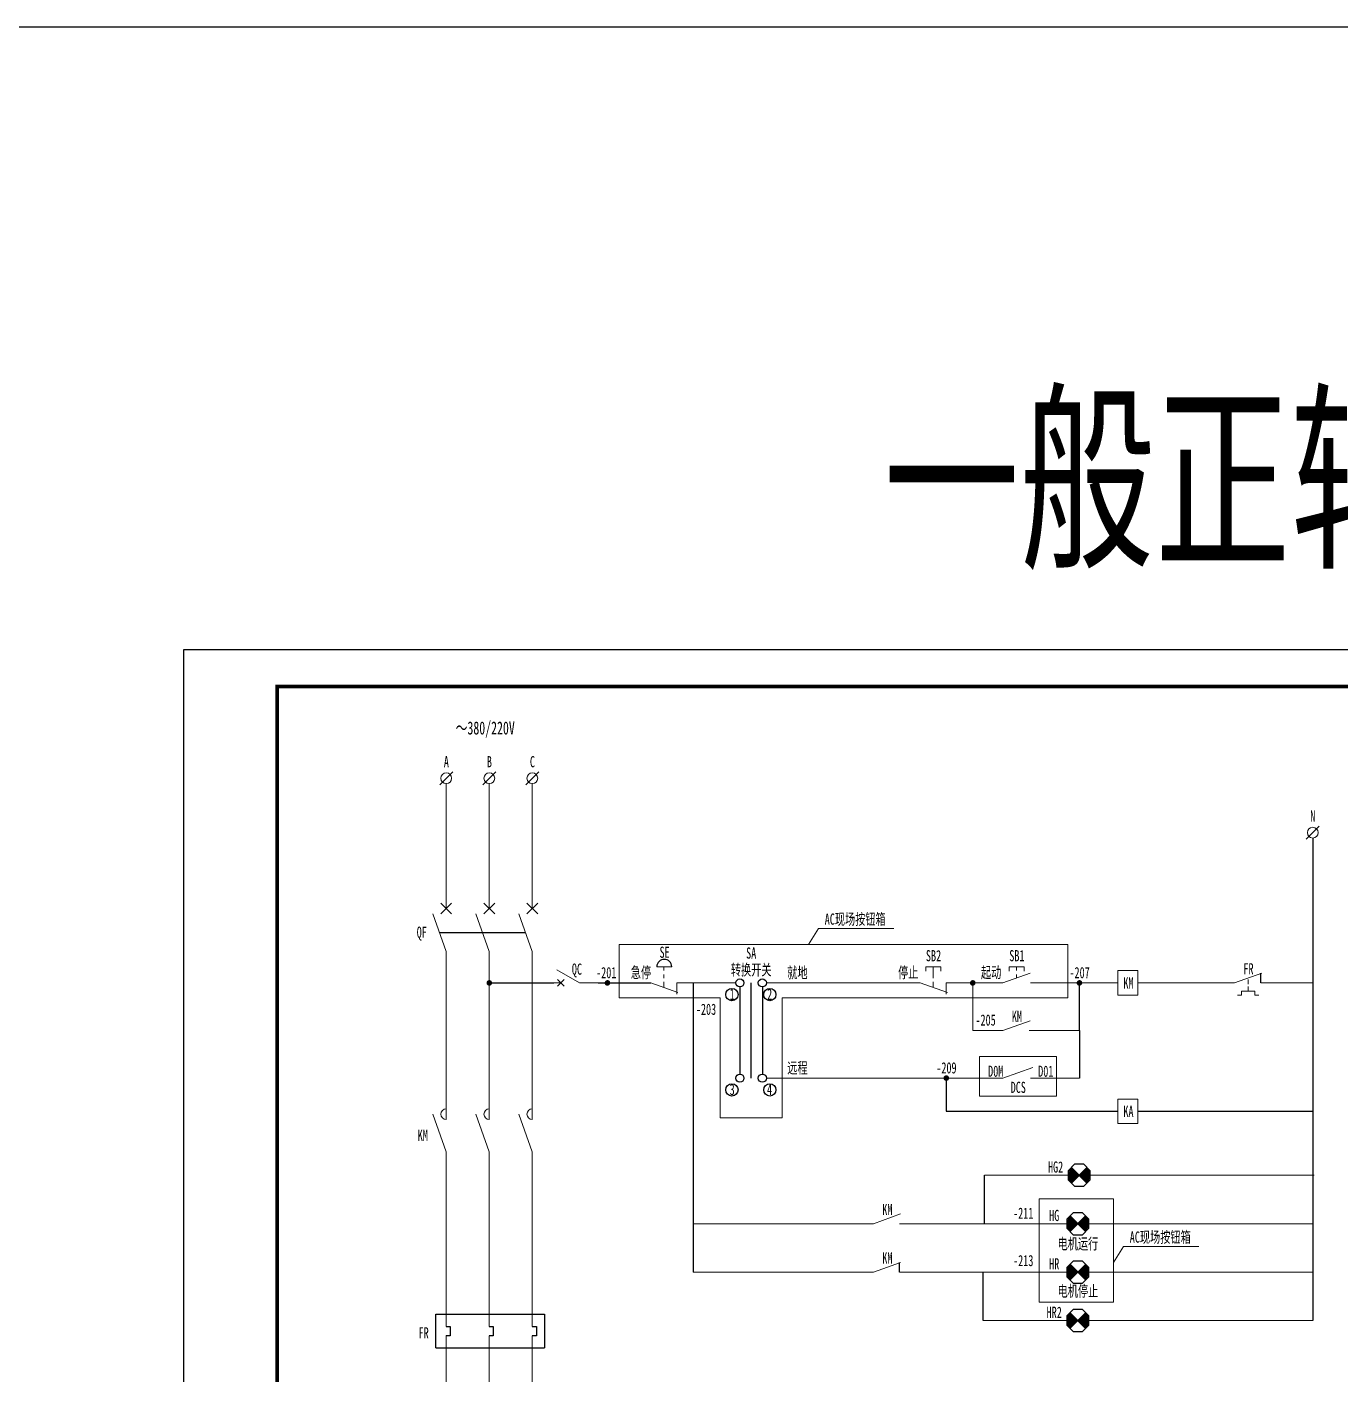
# Model space of a CAD drawing. Header units: millimetres. Extents: x 257344 to 1270023, y 272924 to 540726.
# Drawn here: x 1050194 to 1085439, y 306758 to 342924 of the extents above; entities that cross this region are included whole.
import ezdxf
from ezdxf.enums import TextEntityAlignment as Align

# ---------------------------------------------------------------- set-up
doc = ezdxf.new("R2010")
doc.units = ezdxf.units.MM
doc.linetypes.add('常规', pattern=[20, 10, 0, 10])
doc.linetypes.add('接地线', pattern=[1460, 500, 500, -200, 60, -200])
for name, color, linetype, lineweight in [('1轮廓实线层', 7, 'Continuous', 18), ('_0', 7, 'Continuous', 25), ('SW', 8, 'Continuous', 20)]:
    doc.layers.add(name, color=color, linetype=linetype, lineweight=lineweight)
for name, color, linetype in [('D1', 4, 'Continuous'), ('MX', 3, 'Continuous'), ('TEXT', 4, 'Continuous'), ('动力平面导线层', 3, '常规'), ('图框', 7, 'Continuous'), ('标注-照明', 7, 'Continuous'), ('照明平面导线层', 3, 'Continuous'), ('照明平面设备层', 1, 'Continuous'), ('电气-接地设计-接地线', 3, '接地线'), ('表格图框层', 7, 'Continuous')]:
    doc.layers.add(name, color=color, linetype=linetype)
doc.styles.add('标准', font='', dxfattribs={"width": 0.667})
doc.styles.get('标准').set_extended_font_data('NSimSun')

# ---------------------------------------------------------------- blocks, each defined once
blk = doc.blocks.new('*U33')
at = {"layer": '1轮廓实线层'}
for p, q in [((0, 15), (0, 10)), ((0, 5), (-3.5, 11.06)), ((0, 10), (-0.88, 10.88)), ((0, 10), (0.88, 10.88)), ((0, 10), (-0.88, 9.12)), ((0, 10), (0.88, 9.12)), ((0, 5), (0, 0))]:
    blk.add_line(p, q, dxfattribs=at)

msp = doc.modelspace()

# ---------------------------------------------------------------- hatches: boundary and pattern name
at = {"linetype": 'ByBlock', "lineweight": 25}
h = msp.add_hatch(dxfattribs=at)
h.set_pattern_fill('ANSI31', color=3, scale=184.8, style=0)
h.set_pattern_definition([(45, (514033.777, 314289.856), (-16.3341666, 16.3341666), [])])
h.paths.add_polyline_path([(1078436.13663, 312094.89432), (1078227.23295, 312304.14516, 0.1991281417), (1078140.45663, 312094.89432, 0.1986966109), (1078226.88579, 311885.99064)])
h.paths.add_polyline_path([(1078645.38747, 312303.798), (1078436.13663, 312094.89432), (1078645.04032, 311885.64348, 0.1991281417), (1078731.81663, 312094.89432, 0.1986966109)])
h = msp.add_hatch(dxfattribs=at)
h.set_pattern_fill('ANSI31', color=3, scale=184.8, style=0)
h.set_pattern_definition([(45, (513997.379, 312989.856), (-16.3341666, 16.3341666), [])])
h.paths.add_polyline_path([(1078399.73869, 310794.89432), (1078190.83501, 311004.14516, 0.1991281417), (1078104.05869, 310794.89432, 0.1986966109), (1078190.48785, 310585.99064)])
h.paths.add_polyline_path([(1078608.98953, 311003.798), (1078399.73869, 310794.89432), (1078608.64238, 310585.64348, 0.1991281417), (1078695.41869, 310794.89432, 0.1986966109)])
h = msp.add_hatch(dxfattribs=at)
h.set_pattern_fill('ANSI31', color=1, scale=184.8, style=0)
h.set_pattern_definition([(45, (513997.379, 311689.856), (-16.3341666, 16.3341666), [])])
h.paths.add_polyline_path([(1078399.73869, 309494.89432), (1078190.83501, 309704.14516, 0.1991281417), (1078104.05869, 309494.89432, 0.1986966109), (1078190.48785, 309285.99064)])
h.paths.add_polyline_path([(1078608.98953, 309703.798), (1078399.73869, 309494.89432), (1078608.64238, 309285.64348, 0.1991281417), (1078695.41869, 309494.89432, 0.1986966109)])
h = msp.add_hatch(dxfattribs=at)
h.set_pattern_fill('ANSI31', color=1, scale=184.8, style=0)
h.set_pattern_definition([(45, (513997.379, 310389.856), (-16.3341666, 16.3341666), [])])
h.paths.add_polyline_path([(1078399.73869, 308194.89432), (1078190.83501, 308404.14516, 0.1991281417), (1078104.05869, 308194.89432, 0.1986966109), (1078190.48785, 307985.99064)])
h.paths.add_polyline_path([(1078608.98953, 308403.798), (1078399.73869, 308194.89432), (1078608.64238, 307985.64348, 0.1991281417), (1078695.41869, 308194.89432, 0.1986966109)])

# ---------------------------------------------------------------- linework, layer by layer
at = {"color": 0, "linetype": 'ByBlock', "lineweight": 20}
for p, q in [((1082606.84828, 317259.44352), (1080012.94549, 317259.44352)), ((1082972.39773, 317349.89352), (1082972.39773, 317229.29352)), ((1084706.07433, 317259.44352), (1083308.58953, 317259.44352)), ((1082682.95773, 316933.15691), (1082791.49773, 316933.15691)), ((1082791.49773, 316933.15691), (1082791.49773, 317041.69691)), ((1082791.49773, 317041.69691), (1083153.29773, 317041.69691)), ((1082972.39773, 317162.29691), (1082972.39773, 317041.69691)), ((1083153.29773, 317041.69691), (1083153.29773, 316933.15691)), ((1083153.29773, 316933.15691), (1083261.83773, 316933.15691))]:
    msp.add_line(p, q, dxfattribs=at)
at = {"color": 3, "linetype": 'ByBlock', "lineweight": 25}
for p, q in [((1078645.38747, 312303.798), (1078226.88579, 311885.99064)), ((1078645.04032, 311885.64348), (1078227.23295, 312304.14516)), ((1078608.98953, 311003.798), (1078190.48785, 310585.99064)), ((1078608.64238, 310585.64348), (1078190.83501, 311004.14516))]:
    msp.add_line(p, q, dxfattribs=at)
at = {"color": 1, "linetype": 'ByBlock', "lineweight": 25}
for p, q in [((1078608.98953, 309703.798), (1078190.48785, 309285.99064)), ((1078608.64238, 309285.64348), (1078190.83501, 309704.14516)), ((1078608.98953, 308403.798), (1078190.48785, 307985.99064)), ((1078608.64238, 307985.64348), (1078190.83501, 308404.14516))]:
    msp.add_line(p, q, dxfattribs=at)
at = {"linetype": 'ByBlock'}
for p, q in [((1061167.1072, 308363.05692), (1064089.4935, 308363.05692)), ((1061167.1072, 307458.17327), (1061167.1072, 308363.05692)), ((1064089.4935, 308363.05692), (1064089.4935, 307458.17327)), ((1061449.06131, 308038.77932), (1061556.868, 308038.77932)), ((1061556.868, 307782.45087), (1061449.06131, 307782.45087)), ((1061556.868, 308038.77932), (1061556.868, 307782.45087)), ((1062603.92691, 308038.77932), (1062711.7336, 308038.77932)), ((1062711.7336, 307782.45087), (1062603.92691, 307782.45087)), ((1062711.7336, 308038.77932), (1062711.7336, 307782.45087)), ((1063758.79251, 308038.77932), (1063866.5992, 308038.77932)), ((1063866.5992, 307782.45087), (1063758.79251, 307782.45087)), ((1063866.5992, 308038.77932), (1063866.5992, 307782.45087)), ((1061167.1072, 307458.17327), (1064089.4935, 307458.17327))]:
    msp.add_line(p, q, dxfattribs=at)
at = {"color": 3}
msp.add_lwpolyline([(267543.57835, 342923.7246), (1270023.47933, 342923.7246), (1270023.47933, 272923.7246), (267543.57835, 272923.7246)], close=True, dxfattribs=at)
at = {"color": 7, "linetype": 'ByBlock', "lineweight": 20, "const_width": 75}
for points in [[(1062566.42691, 317259.44352, 1), (1062641.42691, 317259.44352, 1)], [(1065737.01121, 317259.44352, 1), (1065812.01121, 317259.44352, 1)], [(1075542.87741, 317259.44352, 1), (1075617.87741, 317259.44352, 1)], [(1078406.55341, 317259.44352, 1), (1078481.55341, 317259.44352, 1)], [(1074832.23906, 314703.19514, 1), (1074907.23906, 314703.19514, 1)]]:
    msp.add_lwpolyline(points, format="xyb", close=True, dxfattribs=at)
at = {"color": 3, "linetype": 'ByBlock', "lineweight": 25}
for points in [[(1078313.66197, 312390.57432), (1078140.45663, 312217.36899), (1078140.45663, 311972.41966), (1078313.66197, 311799.21432), (1078558.6113, 311799.21432), (1078731.81663, 311972.41966), (1078731.81663, 312217.36899), (1078558.6113, 312390.57432)], [(1078277.26403, 311090.57432), (1078104.05869, 310917.36899), (1078104.05869, 310672.41966), (1078277.26403, 310499.21432), (1078522.21336, 310499.21432), (1078695.41869, 310672.41966), (1078695.41869, 310917.36899), (1078522.21336, 311090.57432)]]:
    msp.add_lwpolyline(points, close=True, dxfattribs=at)
at = {"color": 1, "linetype": 'ByBlock', "lineweight": 25}
for points in [[(1078277.26403, 309790.57432), (1078104.05869, 309617.36899), (1078104.05869, 309372.41966), (1078277.26403, 309199.21432), (1078522.21336, 309199.21432), (1078695.41869, 309372.41966), (1078695.41869, 309617.36899), (1078522.21336, 309790.57432)], [(1078277.26403, 308490.57432), (1078104.05869, 308317.36899), (1078104.05869, 308072.41966), (1078277.26403, 307899.21432), (1078522.21336, 307899.21432), (1078695.41869, 308072.41966), (1078695.41869, 308317.36899), (1078522.21336, 308490.57432)]]:
    msp.add_lwpolyline(points, close=True, dxfattribs=at)
at = {"layer": '_0', "color": 0, "linetype": 'ByBlock', "ltscale": 500}
msp.add_line((1061268.61356, 318609.56866), (1063578.34476, 318609.56866), dxfattribs=at)
at = {"layer": 'D1', "color": 1, "linetype": 'ByBlock'}
msp.add_arc((1067301.26237, 317691.05932), 200.52575, 0, 180, dxfattribs=at)
at = {"layer": 'MX', "color": 7, "linetype": 'ByBlock', "lineweight": 20}
for p, q in [((1061275.83147, 322580.28953), (1061622.29115, 322926.74921)), ((1061449.06131, 322609.33142), (1061449.06131, 319259.18056)), ((1062430.69707, 322580.28953), (1062777.15675, 322926.74921)), ((1062603.92691, 322609.33142), (1062603.92691, 319259.18056)), ((1063585.56267, 322580.28953), (1063932.02235, 322926.74921)), ((1063758.79251, 322609.33142), (1063758.79251, 319259.18056)), ((1084532.79907, 321120.53205), (1084879.25875, 321466.99173)), ((1061593.41951, 319403.53876), (1061304.70311, 319114.82236)), ((1061593.41951, 319114.82236), (1061304.70311, 319403.53876)), ((1062748.28511, 319403.53876), (1062459.56871, 319114.82236)), ((1062748.28511, 319114.82236), (1062459.56871, 319403.53876)), ((1063903.15071, 319403.53876), (1063614.43431, 319114.82236)), ((1063903.15071, 319114.82236), (1063614.43431, 319403.53876)), ((1061449.06131, 318104.31496), (1061088.16581, 319114.82236)), ((1062603.92691, 318104.31496), (1062243.03141, 319114.82236)), ((1063758.79251, 318104.31496), (1063397.89701, 319114.82236)), ((1061449.06131, 313591.68373), (1061449.06131, 318114.44908)), ((1062603.92691, 313591.68373), (1062603.92691, 318114.44908)), ((1063758.79251, 313591.68373), (1063758.79251, 318114.44908)), ((1061449.06131, 312725.53453), (1061088.16581, 313736.04193)), ((1062603.92691, 312725.53453), (1062243.03141, 313736.04193)), ((1063758.79251, 312725.53453), (1063397.89701, 313736.04193)), ((1061449.06131, 308038.77932), (1061449.06131, 312725.53453)), ((1062603.92691, 312725.53453), (1062603.92691, 308038.77932)), ((1063758.79251, 312725.53453), (1063758.79251, 308038.77932)), ((1061449.06131, 307791.30595), (1061449.06131, 302112.03162)), ((1062603.92691, 307782.45087), (1062603.92691, 301566.18721)), ((1063758.79251, 307782.45087), (1063758.79251, 302112.03162))]:
    msp.add_line(p, q, dxfattribs=at)
for centre in [(1061449.06131, 322753.51594), (1062603.92495, 322753.51594), (1063758.78859, 322753.51594), (1084706.02499, 321293.75846)]:
    msp.add_circle(centre, 144.35795, dxfattribs=at)
for centre in [(1061449.06131, 313736.04193), (1062603.92691, 313736.04193), (1063758.79251, 313736.04193)]:
    msp.add_arc(centre, 144.3582, 89.999997225, 269.99999445, dxfattribs=at)
at = {"layer": 'TEXT', "color": 7, "linetype": 'ByBlock', "ltscale": 100}
for centre in [(1069330.00675, 317259.44352), (1069933.49425, 317259.44352)]:
    msp.add_circle(centre, 109.725, dxfattribs=at)
at = {"layer": '动力平面导线层', "color": 0, "linetype": 'ByBlock'}
for p, q in [((1084706.02891, 321149.40051), (1084706.02891, 308194.89432)), ((1065524.01371, 317259.44352), (1066935.7053, 317259.44352)), ((1068075.34043, 317259.44352), (1068075.34043, 309494.89432)), ((1078444.05341, 315981.31933), (1078444.05341, 314703.19514)), ((1074869.73906, 314703.19514), (1074869.73906, 313811.62147)), ((1074869.73906, 313811.62147), (1079477.19801, 313811.62147))]:
    msp.add_line(p, q, dxfattribs=at)
at = {"layer": '动力平面导线层', "color": 0, "linetype": 'ByBlock', "lineweight": -3, "ltscale": 100}
msp.add_line((1083308.58953, 317259.44352), (1083308.58953, 317520.87559), dxfattribs=at)
at = {"layer": '动力平面导线层', "color": 0}
for p, q in [((1075895.96108, 310794.89432), (1075895.96108, 312094.89432)), ((1075859.56313, 308194.89432), (1075859.56313, 309494.89432))]:
    msp.add_line(p, q, dxfattribs=at)
at = {"layer": '图框', "linetype": 'Continuous', "lineweight": 100, "const_width": 100}
msp.add_lwpolyline([(1056908.79781, 285214.48919), (1112808.79781, 285214.48919), (1112808.79781, 325214.48919), (1056908.79781, 325214.48919)], close=True, dxfattribs=at)
at = {"layer": '标注-照明', "linetype": 'ByBlock', "lineweight": 25, "ltscale": 100}
for p, q in [((1062603.92691, 317259.44352), (1064338.07818, 317259.44352)), ((1069330.00675, 317149.71852), (1069330.00675, 314812.92014)), ((1069933.49425, 317149.71852), (1069933.49425, 314812.92014)), ((1073615.06758, 309494.89432), (1073615.06758, 309756.32639))]:
    msp.add_line(p, q, dxfattribs=at)
at = {"layer": '标注-照明', "color": 0, "linetype": 'ByBlock', "lineweight": 25, "ltscale": 100}
msp.add_line((1069631.96099, 314703.19514), (1069631.96099, 317259.44352), dxfattribs=at)
at = {"layer": '标注-照明', "linetype": 'ByBlock', "lineweight": 25, "ltscale": 100}
for centre, radius in [((1069116.71108, 316944.09176), 164.79793), ((1070132.95214, 316944.09176), 164.79793), ((1069330.00675, 314703.19514), 109.725), ((1069933.49425, 314703.19514), 109.725), ((1069116.71108, 314387.84339), 164.79793), ((1070132.95214, 314387.84339), 164.79793)]:
    msp.add_circle(centre, radius, dxfattribs=at)
at = {"layer": '照明平面导线层', "color": 6, "linetype": 'ByBlock', "lineweight": 20}
for p, q in [((1071438.63699, 318720.39948), (1071173.75673, 318292.77246)), ((1071438.63699, 318720.39948), (1073457.27557, 318720.39948)), ((1066088.48389, 318292.77246), (1078129.15841, 318292.77246)), ((1066088.48389, 318292.77246), (1066088.48389, 316857.94219)), ((1078129.15841, 318292.77246), (1078129.15841, 316857.94219)), ((1068797.2487, 316857.94219), (1066088.48389, 316857.94219)), ((1078129.15841, 316857.94219), (1070464.19767, 316857.94219)), ((1077365.35142, 311458.3112), (1079361.33009, 311458.3112)), ((1077366.254, 308685.81962), (1077366.254, 311458.3112)), ((1079361.33009, 308685.81962), (1079361.33009, 311458.3112)), ((1079626.21035, 310184.16058), (1079361.33009, 309756.53356)), ((1079626.21035, 310184.16058), (1081644.84893, 310184.16058)), ((1077365.35142, 308685.81962), (1079361.33009, 308685.81962))]:
    msp.add_line(p, q, dxfattribs=at)
at = {"layer": '照明平面导线层', "color": 1, "linetype": 'ByBlock', "lineweight": 20}
msp.add_line((1067501.75987, 317691.05932), (1067100.76487, 317691.05932), dxfattribs=at)
at = {"layer": '照明平面导线层', "color": 0, "linetype": 'ByBlock', "lineweight": 20}
for p, q in [((1067286.57593, 317590.81057), (1067286.57593, 317691.05932)), ((1074518.86843, 317490.56182), (1074518.86843, 317691.05932)), ((1076756.92455, 317590.81057), (1076756.92455, 317691.05932)), ((1066935.7053, 317259.44352), (1067666.81944, 316998.01145)), ((1067286.57593, 317384.75445), (1067286.57593, 317485.0032)), ((1067286.57593, 317133.97906), (1067286.57593, 317284.5057)), ((1067637.44655, 317259.44352), (1069220.28175, 317259.44352)), ((1067637.44655, 317259.44352), (1067637.44655, 316958.22381)), ((1074167.99781, 317259.44352), (1070043.21925, 317259.44352)), ((1074167.99781, 317259.44352), (1074899.11194, 316998.01145)), ((1074518.86843, 317384.75445), (1074518.86843, 317485.0032)), ((1074518.86843, 317133.97906), (1074518.86843, 317284.5057)), ((1076391.36748, 317259.44352), (1074869.73906, 317259.44352)), ((1074869.73906, 317259.44352), (1074869.73906, 316958.22381)), ((1075580.37741, 317259.44352), (1075580.37741, 315981.31933)), ((1076391.36748, 317259.44352), (1077122.48162, 317520.87559)), ((1076756.92455, 317390.15955), (1076756.92455, 317485.35263)), ((1077134.06696, 317259.44352), (1079477.19801, 317259.44352)), ((1082606.84828, 317259.44352), (1083337.96242, 317520.87559)), ((1076391.36748, 315981.31933), (1077122.48162, 316242.7514)), ((1076391.36748, 315981.31933), (1075580.37741, 315981.31933)), ((1077093.10873, 315981.31933), (1078444.05341, 315981.31933)), ((1070043.21925, 314703.19514), (1070830.60902, 314703.19514)), ((1070830.60902, 314703.19514), (1076391.36748, 314703.19514)), ((1077134.06696, 314703.19514), (1078444.05341, 314703.19514)), ((1075895.96108, 312094.89432), (1078140.45663, 312094.89432)), ((1078731.81663, 312094.89432), (1084742.42686, 312094.89432)), ((1072913.32633, 310794.89432), (1073644.44046, 311056.32639)), ((1068075.3328, 310794.89432), (1072913.32633, 310794.89432)), ((1073615.06758, 310794.89432), (1078104.05869, 310794.89432)), ((1078695.41869, 310794.89432), (1084706.15134, 310794.89432)), ((1072913.32633, 309494.89432), (1073644.44046, 309756.32639)), ((1068075.34043, 309494.89432), (1072913.32633, 309494.89432)), ((1073615.06758, 309494.89432), (1078104.05869, 309494.89432)), ((1078695.41869, 309494.89432), (1084706.02891, 309494.89432)), ((1075859.56313, 308194.89432), (1078104.05869, 308194.89432)), ((1078695.41869, 308194.89432), (1084706.02891, 308194.89432))]:
    msp.add_line(p, q, dxfattribs=at)
at = {"layer": '照明平面导线层', "color": 7, "linetype": 'ByBlock', "lineweight": 20}
msp.add_line((1076391.36748, 314703.19514), (1077195.59303, 314990.77042), dxfattribs=at)
at = {"layer": '照明平面导线层', "color": 0, "linetype": 'ByBlock', "lineweight": 20}
for points in [[(1074719.36593, 317570.76082), (1074719.36593, 317691.05932), (1074318.37093, 317691.05932), (1074318.37093, 317570.76082)], [(1076957.42205, 317570.76082), (1076957.42205, 317691.05932), (1076556.42705, 317691.05932), (1076556.42705, 317570.76082)]]:
    msp.add_lwpolyline(points, dxfattribs=at)
for points in [[(1079477.19801, 317590.21686), (1080012.94549, 317590.21686), (1080012.94549, 316928.67017), (1079477.19801, 316928.67017)], [(1079477.19801, 314142.39481), (1080012.94549, 314142.39481), (1080012.94549, 313480.84812), (1079477.19801, 313480.84812)]]:
    msp.add_lwpolyline(points, close=True, dxfattribs=at)
at = {"layer": '照明平面设备层', "color": 0, "lineweight": -3, "ltscale": 100}
msp.add_lwpolyline([(1054408.79781, 326214.48919), (1113808.79781, 326214.48919), (1113808.79781, 284214.48919), (1054408.79781, 284214.48919)], close=True, dxfattribs=at)
at = {"layer": '电气-接地设计-接地线', "color": 0, "linetype": 'ByBlock', "lineweight": -3}
for p, q in [((1078444.05341, 315981.31933), (1078444.05341, 317259.44352)), ((1080012.94549, 313811.62147), (1084706.12812, 313811.62147))]:
    msp.add_line(p, q, dxfattribs=at)
at = {"layer": '表格图框层', "color": 6, "linetype": 'ByBlock', "lineweight": 20, "ltscale": 50}
for p, q in [((1068797.2487, 313634.34915), (1068797.2487, 316857.94219)), ((1070464.19767, 316857.94219), (1070464.19767, 313634.34915)), ((1070464.19767, 313634.34915), (1068797.2487, 313634.34915))]:
    msp.add_line(p, q, dxfattribs=at)
at = {"layer": '表格图框层', "color": 4, "linetype": 'ByBlock', "lineweight": 20, "ltscale": 50}
for p, q in [((1075756.75642, 315282.20276), (1077830.2041, 315282.20276)), ((1075756.75642, 315282.20276), (1075756.75642, 314218.84886)), ((1077830.2041, 315282.20276), (1077830.2041, 314218.84886)), ((1075756.75642, 314218.84886), (1077830.2041, 314218.84886))]:
    msp.add_line(p, q, dxfattribs=at)

# ---------------------------------------------------------------- block references
at = {"layer": '_0', "color": 3, "linetype": 'ByBlock', "xscale": -100, "yscale": 100, "zscale": 100, "rotation": 90}
msp.add_blockref('*U33', (1065524.01371, 317259.44352), dxfattribs=at)

# ---------------------------------------------------------------- texts
at = {"layer": 'SW', "color": 4, "linetype": 'ByBlock', "lineweight": 25, "style": '标准', "width": 0.667}
msp.add_text('一般正转电机', height=4000, dxfattribs=at).set_placement((1084108.79781, 328795.1976), align=Align.CENTER)
at = {"layer": 'TEXT', "color": 7, "linetype": 'ByBlock', "ltscale": 100, "style": '标准', "width": 0.667}
for s, height, p in [('～380/220V', 350, (1062493.24727, 323928.54141)), ('A', 300, (1061451.44087, 323048.10017)), ('B', 300, (1062606.30647, 323048.10017)), ('C', 300, (1063761.17207, 323048.10017)), ('N', 300, (1084708.40847, 321588.3427)), ('QF', 300, (1060792.12379, 318469.96884)), ('SE', 300, (1067309.43476, 317932.72284)), ('SA', 300, (1069632.92501, 317910.96651)), ('SB2', 300, (1074527.04082, 317839.71866)), ('SB1', 300, (1076765.09694, 317839.71866)), ('QC', 300, (1064955.38009, 317479.68671)), ('转换开关', 300, (1069632.92501, 317461.92592)), ('就地', 300, (1070873.65545, 317385.47777)), ('停止', 300, (1073849.54252, 317390.15695)), ('起动', 300, (1076072.9122, 317390.15695)), ('FR', 300, (1082980.57774, 317488.69452)), ('KM', 300, (1079758.60833, 317109.01001)), ('1', 300, (1069122.46932, 316804.82625)), ('2', 300, (1070127.51923, 316804.82625)), ('KM', 300, (1076765.09694, 316210.57033)), ('远程', 300, (1070873.65545, 314829.22939)), ('D0M', 300, (1076196.88951, 314738.76006)), ('D01', 300, (1077540.67033, 314738.76006)), ('3', 300, (1069122.46932, 314248.57787)), ('4', 300, (1070127.51923, 314248.57787)), ('KA', 300, (1079758.60833, 313661.18796)), ('KM', 300, (1060817.90204, 313019.0093)), ('HG2', 300, (1077802.94719, 312167.03209)), ('KM', 300, (1073287.05579, 311024.14533)), ('HG', 300, (1077766.54925, 310867.03209)), ('电机运行', 300, (1078402.75169, 310106.40405)), ('KM', 300, (1073287.05579, 309724.14533)), ('HR', 300, (1077766.54925, 309567.03209)), ('电机停止', 300, (1078402.75169, 308836.86953)), ('HR2', 300, (1077766.54925, 308267.03209)), ('FR', 300, (1060842.26654, 307714.20907))]:
    msp.add_text(s, height=height, dxfattribs=at).set_placement(p, align=Align.CENTER)
at = {"layer": 'TEXT', "color": 6, "linetype": 'ByBlock', "ltscale": 100, "style": '标准', "width": 0.667}
for p in [(1072424.75062, 318821.8545), (1080612.32398, 310285.6156)]:
    msp.add_text('AC现场按钮箱', height=300, dxfattribs=at).set_placement(p, align=Align.CENTER)
at = {"layer": 'TEXT', "color": 2, "linetype": 'ByBlock', "ltscale": 100, "style": '标准', "width": 0.667}
for s, p in [('-201', (1065742.29602, 317385.91971)), ('-207', (1078447.69698, 317385.91971)), ('-203', (1068420.46928, 316401.77035)), ('-205', (1075924.36498, 316113.04631)), ('-209', (1074873.38263, 314829.67133)), ('-211', (1076935.28192, 310926.62131)), ('-213', (1076935.28192, 309655.03304))]:
    msp.add_text(s, height=300, dxfattribs=at).set_placement(p, align=Align.CENTER)
at = {"layer": 'TEXT', "color": 1, "linetype": 'ByBlock', "ltscale": 100, "style": '标准', "width": 0.667}
msp.add_text('急停', height=300, dxfattribs=at).set_placement((1066674.39458, 317390.15695), align=Align.CENTER)
at = {"layer": 'TEXT', "color": 4, "linetype": 'ByBlock', "ltscale": 100, "style": '标准', "width": 0.667}
msp.add_text('DCS', height=300, dxfattribs=at).set_placement((1076801.65265, 314306.05316), align=Align.CENTER)

doc.saveas('drawing.dxf')
